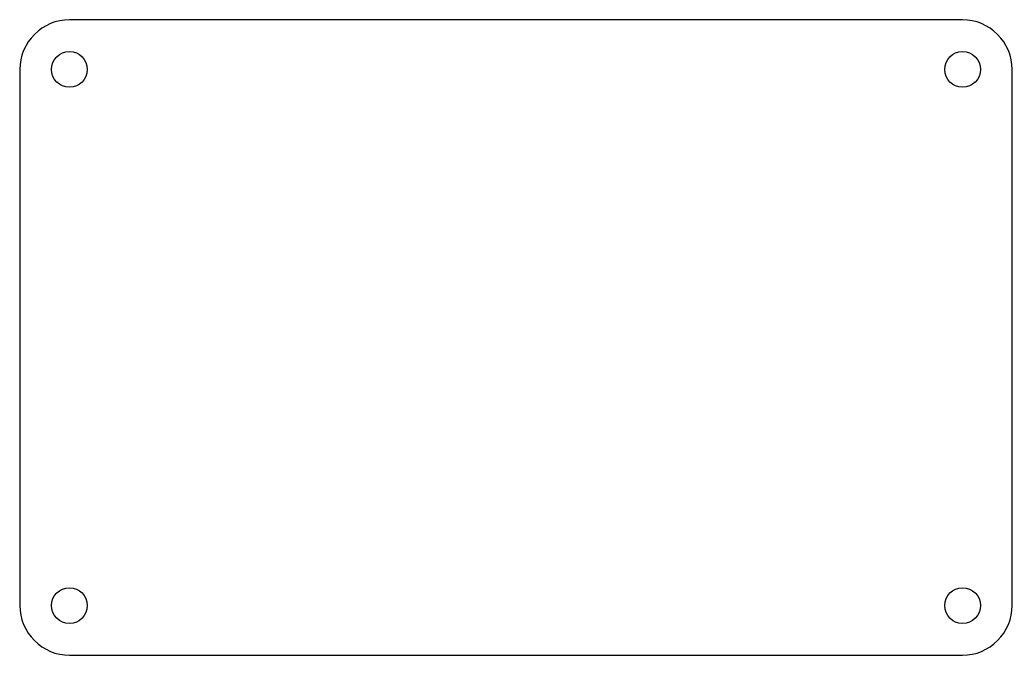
# Model space of a CAD drawing. Header units: millimetres. Extents: x -221 to 1, y -141 to 1.
import ezdxf

# ---------------------------------------------------------------- set-up
doc = ezdxf.new("R2010")
doc.units = ezdxf.units.MM
doc.layers.get('0').update_dxf_attribs({"linetype": 'CONTINUOUS'})

msp = doc.modelspace()

# ---------------------------------------------------------------- linework, layer by layer
msp.add_lwpolyline([(-210, 1.1, 0.414214), (-221.1, -10), (-221.1, -130, 0.414214), (-210, -141.1), (-10, -141.1, 0.414214), (1.1, -130), (1.1, -10, 0.414214), (-10, 1.1)], format="xyb", close=True)
for centre in [(-210, -10), (-10, -10), (-210, -130), (-10, -130)]:
    msp.add_circle(centre, 4)

doc.saveas('drawing.dxf')
